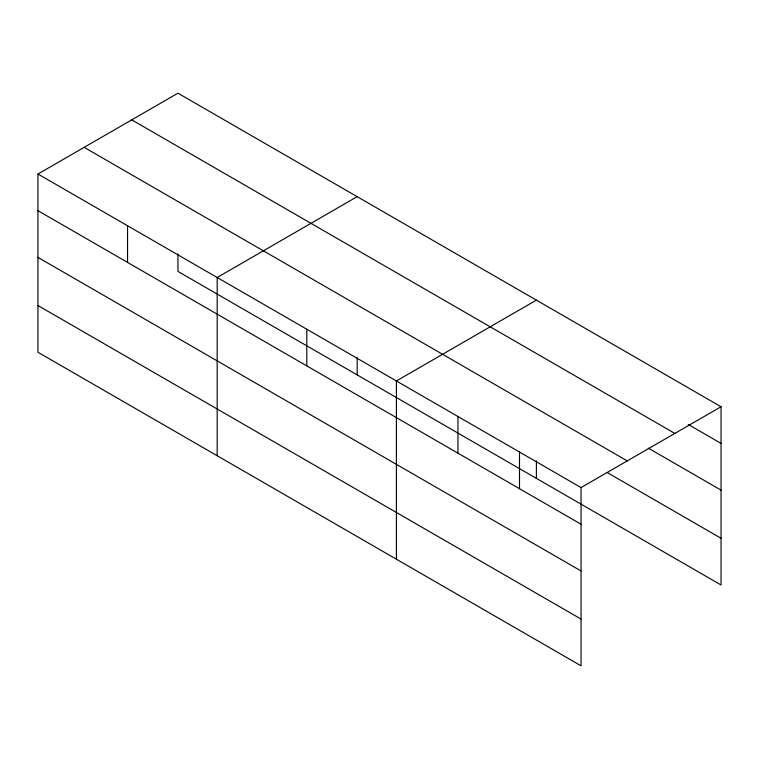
<?xml version="1.0" encoding="UTF-8"?>
<svg xmlns="http://www.w3.org/2000/svg" width="759" height="759" viewBox="0 0 759 759"><rect width="100%" height="100%" fill="white"/><g stroke="black" fill="none" stroke-linecap="round" stroke-linejoin="round"><path stroke-width="1.14" d="M581.052 570.958L581.052 487.572L37.95 174.02L37.95 352.252L581.052 665.814L581.052 570.958L37.95 257.396M177.948 253.904L177.948 271.428L721.05 584.98L721.05 406.748L177.948 93.186L37.95 174.02M357.166 196.666L217.178 277.49L217.178 455.723M536.395 300.137L396.397 380.961L396.397 559.203M581.052 487.572L721.05 406.748M688.223 424.461L721.05 443.408M131.743 119.865L674.855 433.417M648.214 448.076L721.05 490.134M84.145 147.341L627.257 460.903M607.181 472.525L721.05 538.264M37.95 210.679L581.052 524.232M37.95 305.526L581.052 619.088M536.395 460.855L536.395 478.369M519.507 452.041L519.507 488.701M457.952 416.501L457.952 453.161M357.166 357.375L357.166 374.899M306.788 329.226L306.788 365.885M127.559 225.755L127.559 262.415"/></g></svg>
